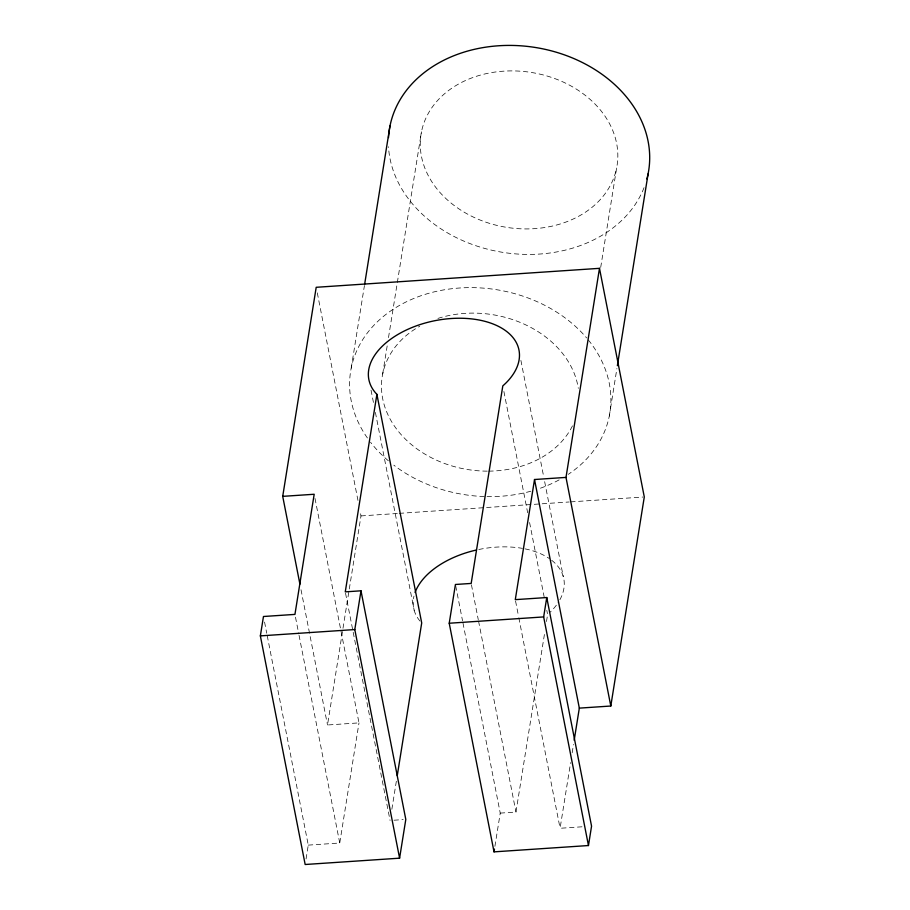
<?xml version="1.0" encoding="UTF-8"?>
<svg xmlns="http://www.w3.org/2000/svg" width="910" height="910" viewBox="0 0 910 910"><rect width="100%" height="100%" fill="white"/><g stroke="black" fill="none" stroke-linecap="round" stroke-linejoin="round"><path stroke-width="0.68" stroke-dasharray="4.55 3.41" d="M351.203 368.163L364.432 285.558M382.678 374.01L387.387 344.606M388.502 337.599L421.466 131.791M306.056 858.96L308.274 845.117L267.017 634.623M315.008 498.441L358.995 722.881L327.509 724.986L360.997 515.913L360.178 511.738M308.274 845.117L339.748 843.013L358.995 722.881M391.857 809.274L396.35 781.258M494.915 846.323L500.238 813.108L462.803 622.121M600.691 267.438L616.616 168.031A99.258 78.431 9.1 0 0 483.665 74.245A99.258 78.431 9.1 0 0 456.854 207.457A99.258 78.431 9.1 0 0 616.616 168.031M500.238 813.108L515.97 812.05L544.919 631.347M546.489 621.53L547.615 614.534L546.796 610.348M609.29 416.098L616.912 368.493M581.979 826.803L560.082 828.271L570.604 762.614M572.163 752.832L573.505 744.448M360.997 515.913L397.829 513.456M399.24 513.354L569.216 501.979M570.638 501.888L642.869 497.053M393.996 820.217L403.187 819.603M520.895 360.394L543.566 476.089M544.658 481.674L563.233 576.462M503.901 391.482L527.663 512.762M529.586 522.522L544.874 600.589M515.56 601.044L518.563 616.377M518.837 617.776L560.082 828.271M471.448 584.823L478.273 619.676M478.546 621.075L515.97 812.05M455.705 585.881L462.53 620.734M371.03 390.128L373.487 402.675M375.398 412.435L414.198 610.383M317.294 292.872L358.267 501.979M345.538 593.252L390.072 820.479M301.017 589.76L327.509 724.986M295.488 617.185L298.776 633.917M299.049 635.305L339.748 843.013M264.56 622.076L266.744 633.235M588.326 339.965A131.279 103.729 9.1 0 1 568.295 474.337M559.115 479.888A131.279 103.729 9.1 0 1 537.526 489.193M530.848 491.207A131.279 103.729 9.1 0 1 487.055 496.61M484.325 496.541A131.279 103.729 9.1 0 1 393.814 465.169M388.365 460.79A131.279 103.729 9.1 0 1 370.518 442.203M367.39 437.96A131.279 103.729 9.1 0 1 409.318 300.402A131.279 103.729 9.1 0 1 586.62 337.917M644.041 187.665A131.279 103.729 9.1 0 1 502.638 252.332A131.279 103.729 9.1 0 1 388.513 146.737M572.47 425.846A99.258 78.431 9.1 0 1 488.681 471.141M487.271 471.141A99.258 78.431 9.1 0 1 387.978 414.812A99.258 78.431 9.1 0 1 419.715 326.269M437.938 318.409A99.258 78.431 9.1 0 1 578.305 388.342M551.699 560.287A76.497 45.022 -11.1 0 1 558.023 602.818M556.351 605.195A76.497 45.022 -11.1 0 1 550.254 612.1M419.965 621.029A76.497 45.022 -11.1 0 1 413.97 596.152M478.808 549.492A76.497 45.022 -11.1 0 1 522.397 548.366M525.024 548.866A76.497 45.022 -11.1 0 1 549.435 558.626"/><path stroke-width="1.36" d="M282.714 496.359L316.202 287.298L599.485 268.336L565.997 477.409L534.523 479.513L515.288 599.644L546.762 597.54L591.557 826.166L588.463 845.538L494.028 851.862L449.221 623.236L455.432 584.482L471.175 583.435L502.809 385.908L505.448 383.474A76.497 45.022 -11.1 0 0 496.849 325.587A76.497 45.022 -11.1 0 0 398.933 333.868A76.497 45.022 -11.1 0 0 376.899 394.337L345.265 591.864L360.997 590.806L405.803 819.421L399.592 858.176L305.168 864.5L260.362 635.885L263.468 616.502L294.942 614.398L314.189 494.255L282.714 496.359L299.925 584.186M364.66 284.147L389.992 125.944M399.592 858.176L354.798 629.561L360.997 590.806M397.249 775.65L421.705 622.952L376.899 394.337M494.028 851.862L494.471 849.087M588.463 845.538L543.657 616.923L546.762 597.54M617.367 365.695L648.091 173.878M574.176 740.262L579.329 708.128L534.523 479.513M579.329 708.128L610.803 706.023L644.291 496.962L599.485 268.336M260.362 635.885L354.798 629.561M449.221 623.236L543.657 616.923M565.997 477.409L610.803 706.023M388.513 137.581A131.279 103.729 9.1 0 1 535.444 47.491A131.279 103.729 9.1 0 1 646.896 178.963M415.074 592.501A76.497 45.022 -11.1 0 1 476.203 550.061"/></g></svg>
